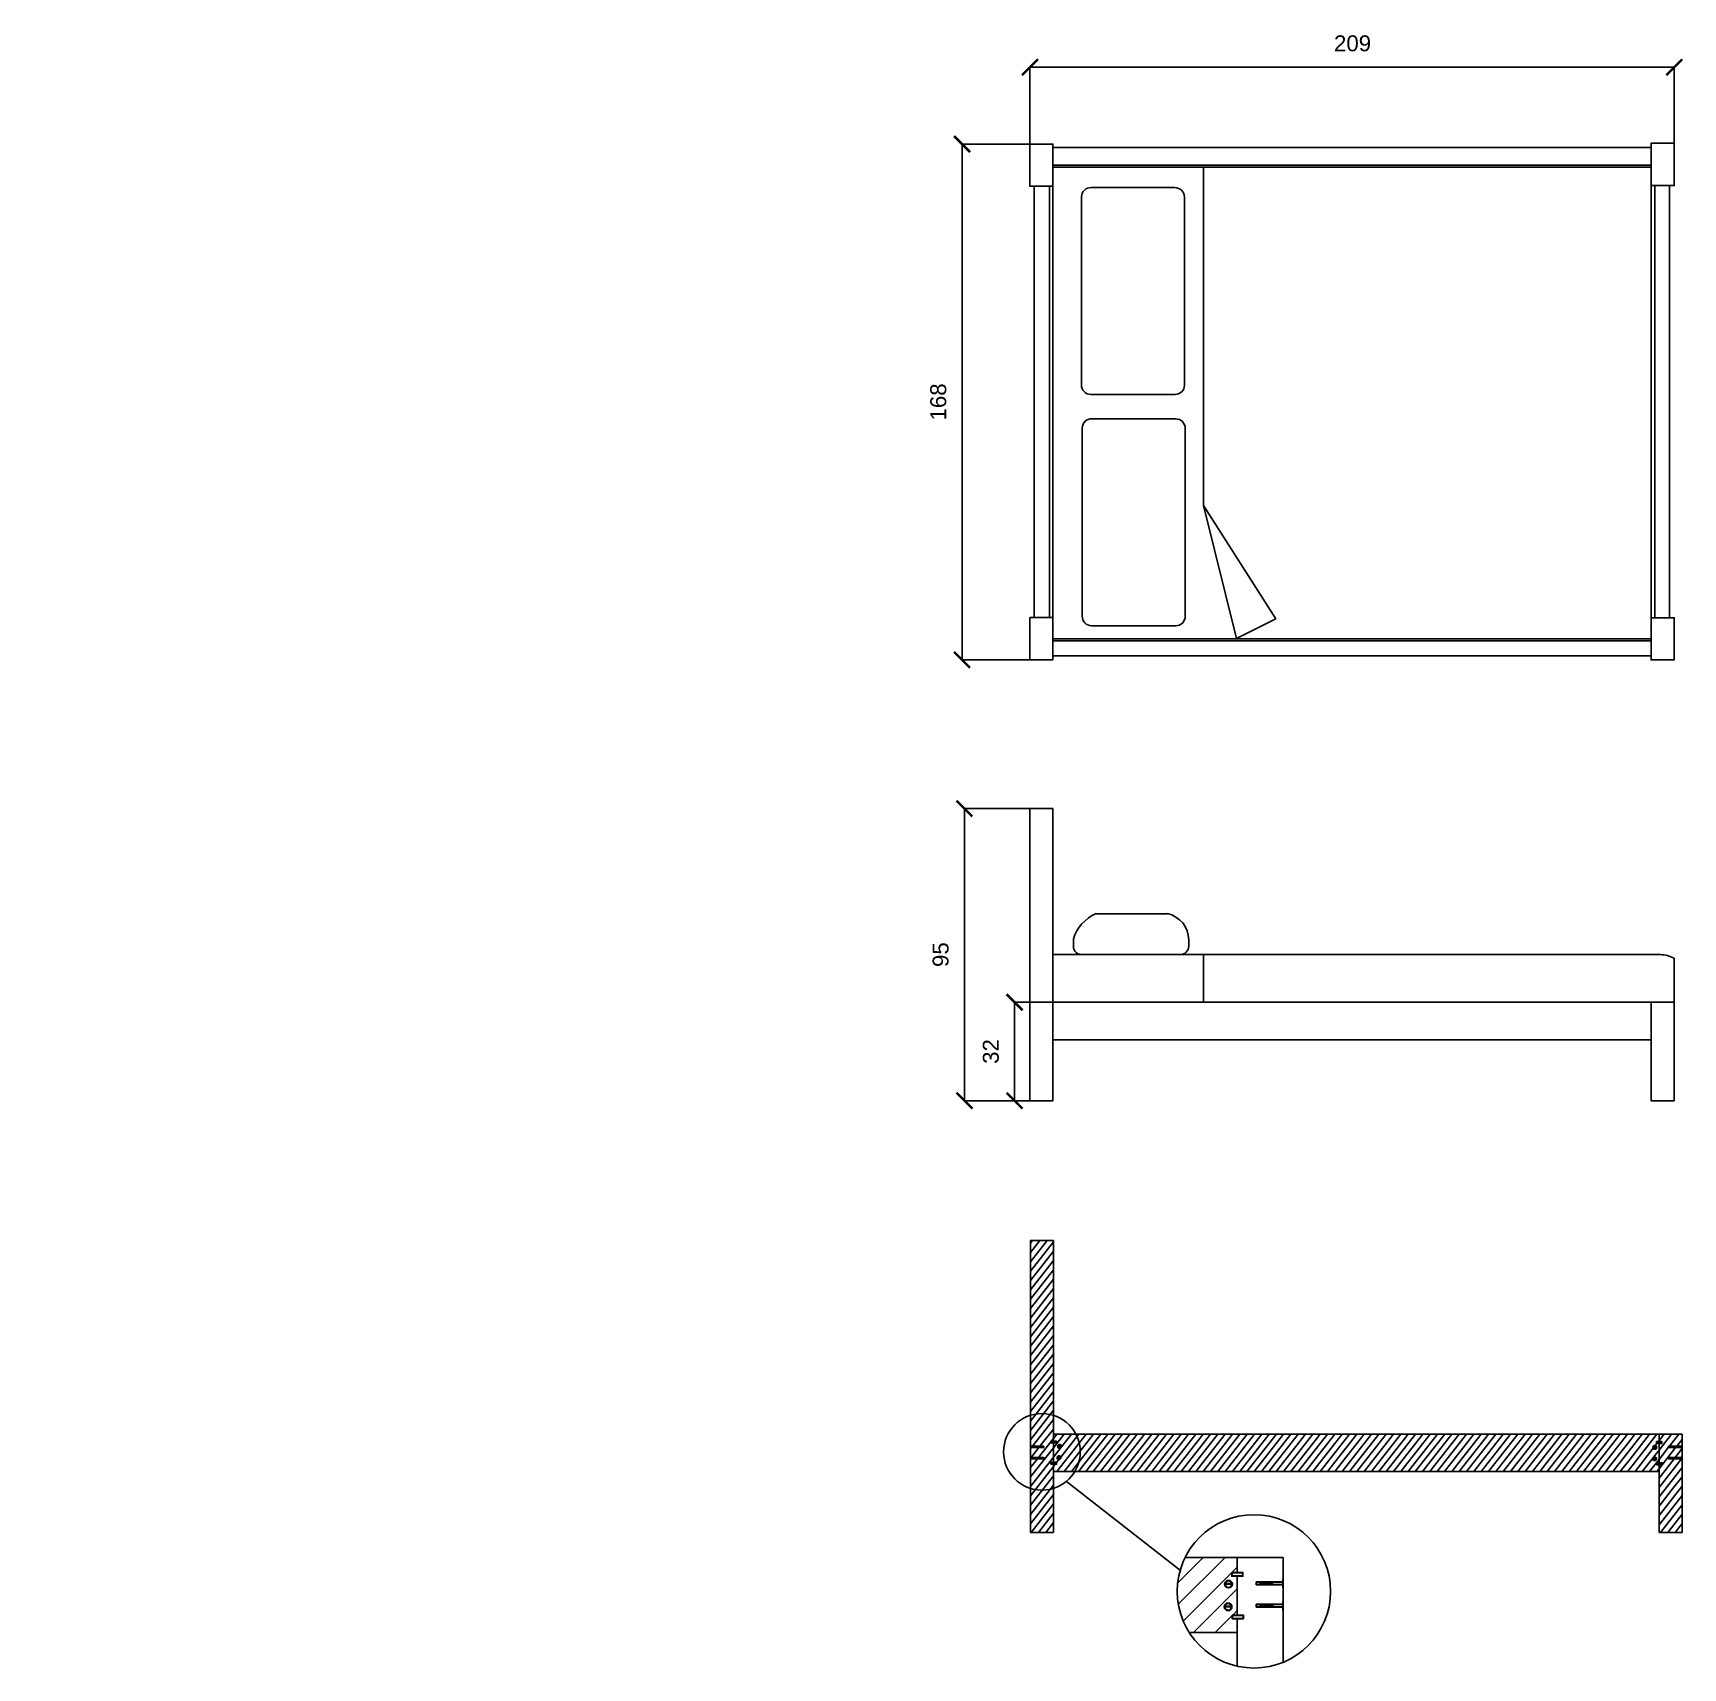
# Model space of a CAD drawing. Header units: centimetres. Extents: x -263 to 1048, y -279 to 536.
# Drawn here: x -263 to 273, y -279 to 253 of the extents above; entities that cross this region are included whole.
import ezdxf

# ---------------------------------------------------------------- set-up
doc = ezdxf.new("R2010")
doc.units = ezdxf.units.CM
doc.header["$MEASUREMENT"] = 0
for name, color, linetype in [('particolari', 7, 'Continuous'), ('quote', 4, 'Continuous'), ('struttura', 7, 'Continuous')]:
    doc.layers.add(name, color=color, linetype=linetype)
doc.styles.get("Standard").update_dxf_attribs({"font": 'Arial.ttf'})
doc.dimstyles.get("Standard").update_dxf_attribs({"dimtxt": 5.18, "dimasz": 5.18, "dimexe": 0.18, "dimexo": 0.0625, "dimgap": 5.09, "dimtad": 1, "dimdec": 0, "dimzin": 0, "dimdsep": 46, "dimtxsty": 'Standard', "dimblk": 'ARCHTICK', "dimblk1": 'ARCHTICK', "dimblk2": 'ARCHTICK', "dimcen": 0.09, "dimadec": 0, "dimazin": 0, "dimtfac": 1, "dimtdec": 0, "dimtofl": 0, "dimtmove": 0, "dimatfit": 3, "dimfxl": 1, "dimtolj": 1, "dimtzin": 0, "dimarcsym": 0})

# ---------------------------------------------------------------- blocks, each defined once
blk = doc.blocks.new('_ArchTick')
at = {"color": 0, "linetype": 'ByBlock', "const_width": 0.15}
blk.add_lwpolyline([(-0.5, -0.5), (0.5, 0.5)], dxfattribs=at)
blk = doc.blocks.new('*D13')
at = {"layer": 'Defpoints', "color": 0, "transparency": 16777216}
for p in [(270.49, 241.48), (61.03, 216.47), (270.49, 216.72)]:
    blk.add_point(p, dxfattribs=at)
at = {"layer": 'quote', "color": 0, "lineweight": -2, "transparency": 16777216}
for p, q in [((61.03, 216.53), (61.03, 241.66)), ((61.03, 241.48), (270.49, 241.48)), ((270.49, 216.79), (270.49, 241.66))]:
    blk.add_line(p, q, dxfattribs=at)
at = {"layer": 'quote', "color": 0, "lineweight": -2, "transparency": 16777216, "xscale": 5.18, "yscale": 5.18, "zscale": 5.18, "rotation": 180}
blk.add_blockref('_ArchTick', (61.03, 241.48), dxfattribs=at)
at = {"layer": 'quote', "color": 0, "lineweight": -2, "transparency": 16777216, "xscale": 5.18, "yscale": 5.18, "zscale": 5.18}
blk.add_blockref('_ArchTick', (270.49, 241.48), dxfattribs=at)
at = {"layer": 'quote', "color": 0, "transparency": 16777216, "insert": (165.92, 249.2), "char_height": 5.18, "attachment_point": 5}
blk.add_mtext('\\A1;209', dxfattribs=at)
blk = doc.blocks.new('*D14')
at = {"layer": 'Defpoints', "color": 0, "transparency": 16777216}
for p in [(62.55, 216.47), (38.97, 48.74), (61.03, 48.74)]:
    blk.add_point(p, dxfattribs=at)
at = {"layer": 'quote', "color": 0, "lineweight": -2, "transparency": 16777216}
for p, q in [((62.48, 216.47), (38.79, 216.47)), ((38.97, 216.47), (38.97, 48.74)), ((60.96, 48.74), (38.79, 48.74))]:
    blk.add_line(p, q, dxfattribs=at)
at = {"layer": 'quote', "color": 0, "lineweight": -2, "transparency": 16777216, "xscale": 5.18, "yscale": 5.18, "zscale": 5.18}
for p, rotation in [((38.97, 216.47), 90), ((38.97, 48.74), 270)]:
    blk.add_blockref('_ArchTick', p, dxfattribs=dict(at, rotation=rotation))
at = {"layer": 'quote', "color": 0, "transparency": 16777216, "insert": (31.26, 132.6), "char_height": 5.18, "attachment_point": 5, "rotation": 90}
blk.add_mtext('\\A1;168', dxfattribs=at)
blk = doc.blocks.new('*D24')
at = {"layer": 'Defpoints', "color": 0, "transparency": 16777216}
for p in [(61.03, 0.35), (39.74, -94.65), (61.03, -94.65)]:
    blk.add_point(p, dxfattribs=at)
at = {"layer": 'quote', "color": 0, "lineweight": -2, "transparency": 16777216}
for p, q in [((60.96, 0.35), (39.56, 0.35)), ((39.74, 0.35), (39.74, -94.65)), ((60.96, -94.65), (39.56, -94.65))]:
    blk.add_line(p, q, dxfattribs=at)
at = {"layer": 'quote', "color": 0, "lineweight": -2, "transparency": 16777216, "xscale": 5.18, "yscale": 5.18, "zscale": 5.18}
for p, rotation in [((39.74, 0.35), 90), ((39.74, -94.65), 270)]:
    blk.add_blockref('_ArchTick', p, dxfattribs=dict(at, rotation=rotation))
at = {"layer": 'quote', "color": 0, "transparency": 16777216, "insert": (32.03, -47.15), "char_height": 5.18, "attachment_point": 5, "rotation": 90}
blk.add_mtext('\\A1;95', dxfattribs=at)
blk = doc.blocks.new('*D25')
at = {"layer": 'Defpoints', "color": 0, "transparency": 16777216}
for p in [(68.52, -62.65), (56.06, -94.65), (68.52, -94.65)]:
    blk.add_point(p, dxfattribs=at)
at = {"layer": 'quote', "color": 0, "lineweight": -2, "transparency": 16777216}
for p, q in [((68.45, -62.65), (55.88, -62.65)), ((56.06, -62.65), (56.06, -94.65)), ((68.45, -94.65), (55.88, -94.65))]:
    blk.add_line(p, q, dxfattribs=at)
at = {"layer": 'quote', "color": 0, "lineweight": -2, "transparency": 16777216, "xscale": 5.18, "yscale": 5.18, "zscale": 5.18}
for p, rotation in [((56.06, -62.65), 90), ((56.06, -94.65), 270)]:
    blk.add_blockref('_ArchTick', p, dxfattribs=dict(at, rotation=rotation))
at = {"layer": 'quote', "color": 0, "transparency": 16777216, "insert": (48.35, -78.65), "char_height": 5.18, "attachment_point": 5, "rotation": 90}
blk.add_mtext('\\A1;32', dxfattribs=at)

msp = doc.modelspace()

# ---------------------------------------------------------------- hatches: boundary and pattern name
h = msp.add_hatch()
h.set_pattern_fill('ANSI31', color=256, scale=15, angle=7)
h.paths.add_polyline_path([(68.67, -140.08), (61.18, -140.08), (61.18, -200.93), (61.18, -203.01), (61.18, -206.56), (61.26, -206.56), (61.26, -207.02), (65.56, -207.02), (65.56, -207.5), (61.26, -207.5), (61.26, -208.03), (61.25, -210.2), (61.26, -210.2), (61.26, -210.66), (65.56, -210.66), (65.56, -211.15), (61.26, -211.15), (61.26, -211.67), (61.18, -235.08), (68.67, -235.08), (68.67, -212.88), (67.88, -212.88), (67.88, -212.27), (68.67, -212.27), (68.67, -205.97), (67.81, -205.97), (67.81, -205.36), (68.67, -205.36)])
h = msp.add_hatch()
h.set_pattern_fill('ANSI31', color=256, scale=15, angle=7)
h.paths.add_polyline_path([(255.84, -208.58, -0.114748), (257.12, -203.08), (68.67, -203.08), (68.67, -205.36), (69.63, -205.36), (69.63, -205.97), (68.67, -205.97), (68.67, -212.27), (69.69, -212.27), (69.69, -212.88), (68.67, -212.88), (68.67, -215.29), (257.8, -215.29, -0.143024)])
h.paths.add_polyline_path([(71.22, -207.08), (70.15, -207.08, 0.992976)], flags=0)
h.paths.add_polyline_path([(70.05, -207.08, -1), (71.3, -207.08, -1)], flags=16)
h.paths.add_polyline_path([(71.01, -210.78), (69.95, -210.78, 0.992976)], flags=0)
h.paths.add_polyline_path([(69.85, -210.77, -1), (71.1, -210.77, -1)], flags=16)
h = msp.add_hatch()
h.set_pattern_fill('ANSI31', color=256, scale=15, angle=7)
h.paths.add_polyline_path([(265.58, -206.12), (264.7, -206.12), (264.7, -205.51), (265.58, -205.51), (265.58, -203.08), (257.12, -203.08, 0.114748), (255.84, -208.58, 0.143024), (257.8, -215.29), (265.58, -215.29), (265.58, -213.04), (264.78, -213.04), (264.78, -212.43), (265.58, -212.43)])
h.paths.add_polyline_path([(263.66, -207.3), (264.71, -207.3, 0.829209)], flags=0)
h.paths.add_polyline_path([(264.81, -207.4, -1), (263.55, -207.4, -1)], flags=16)
h.paths.add_polyline_path([(263.6, -211), (264.64, -211, 0.829209)], flags=0)
h.paths.add_polyline_path([(264.74, -211.1, -1), (263.49, -211.1, -1)], flags=16)
h = msp.add_hatch()
h.set_pattern_fill('ANSI31', color=256, scale=15, angle=7)
h.paths.add_polyline_path([(273.07, -211.67), (272.99, -211.67), (272.99, -211.15), (268.69, -211.15), (268.69, -210.66), (272.99, -210.66), (272.99, -210.2), (273.01, -208.03), (272.99, -208.03), (272.99, -207.5), (268.69, -207.5), (268.69, -207.02), (272.99, -207.02), (272.99, -206.56), (273.07, -203.08), (265.58, -203.08), (265.58, -205.51), (266.52, -205.51), (266.52, -206.12), (265.58, -206.12), (265.58, -212.43), (266.6, -212.43), (266.6, -213.04), (265.58, -213.04), (265.58, -220.74, 0.154369), (273.07, -220.09)])
h = msp.add_hatch()
h.set_pattern_fill('ANSI31', color=256, scale=15, angle=7)
h.paths.add_polyline_path([(273.07, -220.09, -0.154369), (265.58, -220.74), (265.58, -235.08), (273.07, -235.08)])
at = {"layer": 'struttura'}
h = msp.add_hatch(dxfattribs=at)
h.set_pattern_fill('ANSI31', color=256, scale=7)
edge = h.paths.add_edge_path(flags=0)
edge.add_line((65.01, -207.46), (65.45, -207.46))
edge.add_arc((65.45, -207.4), 0.0555, 275.6489, 360)
edge.add_line((65.5, -207.4), (65.5, -207.11))
edge.add_arc((65.45, -207.11), 0.0499, 0.0586, 90.0589)
edge.add_line((65.45, -207.06), (64.84, -207.06))
edge.add_line((64.84, -207.06), (65.01, -207.46))
h.paths.add_polyline_path([(65.01, -207.46), (64.84, -207.06), (64.59, -207.06), (64.76, -207.46)], flags=0)
h.paths.add_polyline_path([(64.07, -210.7), (64.25, -211.1), (64.49, -211.1), (64.32, -210.7)])
h = msp.add_hatch(dxfattribs=at)
h.set_pattern_fill('ANSI31', color=256, scale=7)
edge = h.paths.add_edge_path(flags=0)
edge.add_arc((70.68, -207.08), 0.533, 180, 360)
edge.add_arc((70.68, -207.08), 0.533, 0, 180)
h = msp.add_hatch(dxfattribs=at)
h.set_pattern_fill('ANSI31', color=256, scale=7)
h.paths.add_polyline_path([(273.03, -210.7), (271.41, -210.7), (271.24, -211.1), (273.03, -211.1)], flags=0)
h = msp.add_hatch(dxfattribs=at)
h.set_pattern_fill('ANSI31', color=256, scale=40)
h.set_pattern_definition([(45, (-402.763, 162.92), (-3.535534, 3.535534), [])])
h.paths.add_polyline_path([(126.72, -259.28, -1), (124.21, -259.28, -1)], flags=16)
h.paths.add_polyline_path([(126.85, -251.87, -1), (124.34, -251.87, -1)], flags=16)
h.paths.add_polyline_path([(126.54, -259.28, -1), (124.41, -259.28, -1)], flags=0)
h.paths.add_polyline_path([(126.67, -251.87, -1), (124.54, -251.87, -1)], flags=0)
h.paths.add_polyline_path([(124.73, -259.09), (126.29, -259.09), (126.29, -259.29), (124.73, -259.29)], flags=0)
h.paths.add_polyline_path([(124.86, -251.88), (124.86, -251.68), (126.42, -251.68), (126.42, -251.88)], flags=0)
h.paths.add_polyline_path([(-262.67, -251.23, -1), (-260.15, -251.23, -1)], flags=16)
h.paths.add_polyline_path([(-262.46, -251.23, -1), (-260.33, -251.23, -1)], flags=0)
h.paths.add_polyline_path([(-263.07, -258.63, -1), (-260.56, -258.63, -1)], flags=16)
h.paths.add_polyline_path([(-260.58, -251.24), (-262.14, -251.24), (-262.14, -251.04), (-260.58, -251.04)], flags=0)
h.paths.add_polyline_path([(-262.86, -258.63, -1), (-260.73, -258.63, -1)], flags=0)
h.paths.add_polyline_path([(-260.99, -258.43), (-260.99, -258.64), (-262.55, -258.64), (-262.55, -258.43)], flags=0)
edge = h.paths.add_edge_path()
edge.add_arc((133.85, -254.24), 24.93, 153.8161, 212.5579)
edge.add_line((112.83, -267.65), (128.4, -267.65))
edge.add_line((128.4, -267.65), (128.4, -263.15))
edge.add_line((128.4, -263.15), (126.79, -263.15))
edge.add_line((126.79, -263.15), (126.79, -261.94))
edge.add_line((126.79, -261.94), (128.4, -261.94))
edge.add_line((128.4, -261.94), (128.4, -249.31))
edge.add_line((128.4, -249.31), (126.63, -249.31))
edge.add_line((126.63, -249.31), (126.63, -248.1))
edge.add_line((126.63, -248.1), (128.4, -248.1))
edge.add_line((128.4, -248.1), (128.4, -243.24))
edge.add_line((128.4, -243.24), (111.48, -243.24))

# ---------------------------------------------------------------- linework, layer by layer
for p, q in [((61.18, -203.01), (61.18, -200.93)), ((72.9, -218.46), (110, -247.46)), ((118.53, -273.85), (118.5, -273.88))]:
    msp.add_line(p, q)
for centre, radius in [((64.93, -208.87), 12.46), ((133.85, -254.24), 24.93)]:
    msp.add_circle(centre, radius)
at = {"layer": 'particolari', "color": 3}
for points in [[(68.71, -205.9), (67.91, -205.9)], [(67.92, -205.42), (68.71, -205.42)], [(69.49, -205.42), (68.71, -205.42)], [(68.71, -205.9), (69.5, -205.9)], [(264.82, -205.58), (265.62, -205.58)], [(265.62, -206.06), (264.82, -206.06)], [(266.4, -205.58), (265.62, -205.58)], [(265.62, -206.06), (266.41, -206.06)], [(67.99, -212.34), (68.78, -212.34)], [(68.78, -212.81), (67.99, -212.81)], [(69.57, -212.34), (68.78, -212.34)], [(68.78, -212.81), (69.58, -212.81)], [(264.9, -212.5), (265.69, -212.5)], [(265.69, -212.97), (264.9, -212.97)], [(266.48, -212.5), (265.69, -212.5)], [(265.69, -212.97), (266.48, -212.97)], [(128.47, -249.2), (126.88, -249.2)], [(126.89, -248.25), (128.47, -248.25)], [(130.04, -248.25), (128.47, -248.25)], [(128.47, -249.2), (130.05, -249.2)], [(127.04, -262.08), (128.62, -262.08)], [(130.2, -262.08), (128.62, -262.08)], [(128.62, -263.03), (127.03, -263.02)], [(128.62, -263.03), (130.21, -263.02)]]:
    msp.add_lwpolyline(points, dxfattribs=at)
for centre, radius, start, end in [((68.23, -205.66), 0.395, 142.4778, 216.2823), ((69.18, -205.66), 0.395, 323.7177, 37.5222), ((265.14, -205.82), 0.395, 142.4778, 216.2823), ((266.09, -205.82), 0.395, 323.7177, 37.5222), ((68.31, -212.58), 0.395, 142.4778, 216.2823), ((69.26, -212.58), 0.395, 323.7177, 37.5222), ((265.22, -212.74), 0.395, 142.4778, 216.2823), ((266.17, -212.74), 0.395, 323.7177, 37.5222), ((127.51, -248.73), 0.79, 142.4778, 216.2823), ((129.42, -248.73), 0.79, 323.7177, 37.5222), ((127.67, -262.56), 0.79, 142.4778, 216.2823), ((129.57, -262.56), 0.79, 323.7177, 37.5222)]:
    msp.add_arc(centre, radius, start, end, dxfattribs=at)
at = {"layer": 'struttura'}
for p, q in [((68.52, 122.96), (68.52, 209.6)), ((263, 209.56), (263, 130.09)), ((263, 209), (68.52, 208.96)), ((117.48, 208.97), (117.48, 185.56)), ((117.48, 185.56), (117.48, 142.24)), ((62.39, 149.11), (62.39, 135.37)), ((67.35, 149.11), (67.35, 135.37)), ((263, 149.36), (263, 135.63)), ((264.2, 149.07), (264.2, 135.63)), ((268.95, 149.07), (268.95, 135.63)), ((68.52, 142.24), (68.52, 135.37)), ((117.48, 142.24), (117.48, 98.92)), ((68.52, 55.61), (68.52, 135.37)), ((263, 135.63), (263, 55.57)), ((117.48, 98.92), (128.19, 55.64)), ((140.93, 62.01), (117.48, 98.92)), ((128.19, 55.64), (140.93, 62.01)), ((263, 55.57), (68.52, 55.61)), ((61.03, 0.35), (61.03, -94.65)), ((61.03, 0.35), (68.52, 0.35)), ((68.52, 0.35), (68.52, -94.65)), ((82.61, -33.83), (105.73, -33.83)), ((68.52, -62.65), (68.52, -47.15)), ((68.52, -47.15), (266, -47.15)), ((117.48, -47.15), (117.48, -62.65)), ((270.49, -62.65), (66.08, -62.65)), ((263, -94.65), (263, -62.65)), ((265.43, -62.65), (270.49, -62.65)), ((270.49, -94.65), (270.49, -62.65)), ((68.52, -74.86), (263, -74.86)), ((61.03, -94.65), (68.52, -94.65)), ((270.49, -94.65), (263, -94.65)), ((61.18, -140.08), (61.18, -200.93)), ((61.18, -140.08), (68.67, -140.08)), ((68.67, -140.08), (68.67, -205.36)), ((61.18, -203.01), (61.18, -235.08)), ((273.07, -203.08), (68.67, -203.08)), ((265.58, -205.51), (265.58, -203.08)), ((273.07, -235.08), (273.07, -203.08)), ((61.18, -206.56), (61.26, -206.56)), ((61.26, -208.03), (61.18, -208.03)), ((61.26, -206.56), (61.26, -207.02)), ((61.26, -207.02), (65.56, -207.02)), ((65.56, -207.5), (61.26, -207.5)), ((61.26, -207.5), (61.26, -208.03)), ((65.56, -207.02), (65.56, -207.5)), ((68.67, -205.97), (68.67, -212.27)), ((265.58, -212.43), (265.58, -206.12)), ((272.99, -207.02), (268.69, -207.02)), ((268.69, -207.02), (268.69, -207.5)), ((268.69, -207.5), (272.99, -207.5)), ((273.07, -206.56), (272.99, -206.56)), ((272.99, -206.56), (272.99, -207.02)), ((272.99, -207.5), (272.99, -208.03)), ((272.99, -208.03), (273.07, -208.03)), ((61.18, -210.2), (61.26, -210.2)), ((61.26, -211.67), (61.18, -211.67)), ((61.26, -210.2), (61.26, -210.66)), ((61.26, -210.66), (65.56, -210.66)), ((65.56, -211.15), (61.26, -211.15)), ((61.26, -211.15), (61.26, -211.67)), ((65.56, -210.66), (65.56, -211.15)), ((68.67, -212.88), (68.67, -235.08)), ((265.58, -235.08), (265.58, -213.04)), ((272.99, -210.66), (268.69, -210.66)), ((268.69, -210.66), (268.69, -211.15)), ((268.69, -211.15), (272.99, -211.15)), ((273.07, -210.2), (272.99, -210.2)), ((272.99, -210.2), (272.99, -210.66)), ((272.99, -211.15), (272.99, -211.67)), ((272.99, -211.67), (273.07, -211.67)), ((68.67, -215.29), (265.58, -215.29)), ((61.18, -235.08), (68.67, -235.08)), ((273.07, -235.08), (265.58, -235.08)), ((143.38, -243.24), (111.48, -243.24)), ((128.4, -248.1), (128.4, -243.24)), ((143.38, -277.27), (143.38, -243.24)), ((128.4, -261.94), (128.4, -249.31)), ((143.21, -251.13), (134.62, -251.13)), ((134.62, -251.13), (134.62, -252.09)), ((134.62, -252.09), (143.21, -252.09)), ((143.38, -250.2), (143.21, -250.2)), ((143.21, -250.2), (143.21, -251.13)), ((143.21, -252.09), (143.21, -253.14)), ((143.21, -253.14), (143.38, -253.14)), ((143.38, -257.48), (143.21, -257.48)), ((143.21, -257.48), (143.21, -258.41)), ((143.21, -258.41), (134.62, -258.41)), ((134.62, -258.41), (134.62, -259.37)), ((134.62, -259.37), (143.21, -259.37)), ((143.21, -259.37), (143.21, -260.43)), ((143.21, -260.43), (143.38, -260.43)), ((112.83, -267.65), (128.4, -267.65)), ((128.4, -278.56), (128.4, -263.15))]:
    msp.add_line(p, q, dxfattribs=at)
at = {"layer": 'struttura', "color": 3}
for p, q in [((62.85, -207.06), (63.02, -207.46)), ((63.1, -207.06), (63.27, -207.46)), ((63.34, -207.06), (63.51, -207.46)), ((63.59, -207.06), (63.76, -207.46)), ((63.85, -207.06), (64.02, -207.46)), ((64.09, -207.06), (64.26, -207.46)), ((64.33, -207.06), (64.5, -207.46)), ((64.59, -207.06), (64.76, -207.46)), ((64.84, -207.06), (65.01, -207.46)), ((269.41, -207.06), (269.23, -207.46)), ((269.66, -207.06), (269.49, -207.46)), ((269.92, -207.06), (269.74, -207.46)), ((270.16, -207.06), (269.99, -207.46)), ((270.4, -207.06), (270.23, -207.46)), ((270.66, -207.06), (270.48, -207.46)), ((270.91, -207.06), (270.73, -207.46)), ((271.15, -207.06), (270.97, -207.46)), ((271.4, -207.06), (271.22, -207.46)), ((62.84, -210.7), (63.01, -211.1)), ((63.09, -210.7), (63.26, -211.1)), ((63.33, -210.7), (63.5, -211.1)), ((63.58, -210.7), (63.75, -211.1)), ((63.83, -210.7), (64.01, -211.1)), ((64.07, -210.7), (64.25, -211.1)), ((64.32, -210.7), (64.49, -211.1)), ((64.57, -210.7), (64.74, -211.1)), ((64.83, -210.7), (65, -211.1)), ((269.42, -210.7), (269.25, -211.1)), ((269.68, -210.7), (269.5, -211.1)), ((269.93, -210.7), (269.76, -211.1)), ((270.17, -210.7), (270, -211.1)), ((270.42, -210.7), (270.24, -211.1)), ((270.67, -210.7), (270.5, -211.1)), ((270.92, -210.7), (270.75, -211.1)), ((271.16, -210.7), (270.99, -211.1)), ((271.41, -210.7), (271.24, -211.1)), ((136.05, -251.2), (135.7, -252)), ((136.56, -251.2), (136.21, -252)), ((137.07, -251.2), (136.72, -252)), ((137.55, -251.2), (137.21, -252)), ((138.04, -251.2), (137.69, -252)), ((138.55, -251.2), (138.2, -252)), ((139.05, -251.2), (138.7, -252)), ((139.53, -251.2), (139.18, -252)), ((140.03, -251.2), (139.68, -252)), ((136.08, -258.49), (135.73, -259.28)), ((136.59, -258.49), (136.24, -259.28)), ((137.1, -258.49), (136.75, -259.28)), ((137.58, -258.49), (137.24, -259.28)), ((138.07, -258.49), (137.72, -259.28)), ((138.58, -258.49), (138.23, -259.28)), ((139.08, -258.49), (138.73, -259.28)), ((139.56, -258.49), (139.21, -259.28)), ((140.06, -258.49), (139.71, -259.28))]:
    msp.add_line(p, q, dxfattribs=at)
at = {"layer": 'struttura'}
for points in [[(61.03, 216.47), (68.52, 216.47), (68.52, 202.73), (61.03, 202.73)], [(263, 216.72), (270.49, 216.72), (270.49, 202.98), (263, 202.98)], [(61.03, 62.48), (68.52, 62.48), (68.52, 48.74), (61.03, 48.74)], [(263, 62.44), (270.49, 62.44), (270.49, 48.7), (263, 48.7)], [(67.81, -205.36), (69.63, -205.36), (69.63, -205.97), (67.81, -205.97)], [(264.7, -205.51), (266.52, -205.51), (266.52, -206.12), (264.7, -206.12)], [(67.88, -212.27), (69.69, -212.27), (69.69, -212.88), (67.88, -212.88)], [(264.78, -212.43), (266.6, -212.43), (266.6, -213.04), (264.78, -213.04)], [(126.63, -248.1), (130.27, -248.1), (130.27, -249.31), (126.63, -249.31)], [(126.79, -261.94), (130.43, -261.94), (130.43, -263.15), (126.79, -263.15)]]:
    msp.add_lwpolyline(points, close=True, dxfattribs=at)
for points in [[(68.52, 215.36), (263, 215.36)], [(263, 209.6), (68.52, 209.6)], [(62.39, 149.11), (62.39, 202.73)], [(67.35, 149.11), (67.35, 202.73)], [(264.2, 202.98), (264.2, 149.07)], [(268.95, 202.98), (268.95, 149.07)], [(62.39, 62.48), (62.39, 135.37)], [(67.35, 62.48), (67.35, 135.37)], [(264.2, 135.63), (264.2, 62.44)], [(268.95, 135.63), (268.95, 62.44)], [(263, 54.96), (68.52, 54.96)], [(263, 50), (68.52, 50)]]:
    msp.add_lwpolyline(points, dxfattribs=at)
for points in [[(77.8, 168.7), (77.8, 199.39, -0.432307), (80.91, 202.3), (108.18, 202.3, -0.414026), (111.28, 199.2), (111.28, 138.06, -0.419057), (108.2, 135.03), (80.82, 135.03, -0.423065), (77.79, 138.16), (77.8, 199.39)], [(78.05, 93.49), (78.05, 124.18, -0.432307), (81.15, 127.1), (108.42, 127.1, -0.414026), (111.52, 124), (111.52, 62.86, -0.419057), (108.44, 59.83), (81.06, 59.83, -0.423065), (78.03, 62.95), (78.05, 124.18)], [(75.15, -42.12), (75.17, -43.88), (75.17, -44.44, 0.436463), (78.09, -47.15, -0.037699), (78.09, -47.15), (109.95, -47.15, 0.414026), (112.66, -44.44), (112.66, -42.33)], [(266, -47.15, -0.12952), (270.46, -48.33), (270.46, -62.65)]]:
    msp.add_lwpolyline(points, format="xyb", dxfattribs=at)
at = {"layer": 'struttura', "color": 3}
for points in [[(61.23, -206.63), (61.19, -206.56), (61.19, -208.01), (61.23, -207.95), (61.23, -207.46)], [(273.02, -206.63), (273.06, -206.56), (273.06, -208.01), (273.02, -207.95), (273.02, -207.46)], [(273.02, -206.63), (273.02, -206.63)], [(61.22, -210.27), (61.18, -210.2), (61.18, -211.65), (61.21, -211.59), (61.21, -211.1)], [(273.03, -210.27), (273.07, -210.2), (273.07, -211.65), (273.03, -211.59), (273.03, -211.1)], [(273.03, -210.27), (273.03, -210.27)], [(143.27, -250.35), (143.35, -250.21), (143.35, -253.1), (143.28, -252.98), (143.28, -252)], [(143.27, -250.35), (143.27, -250.35)], [(143.3, -257.63), (143.38, -257.49), (143.38, -260.39), (143.3, -260.26), (143.3, -259.28)], [(143.3, -257.63), (143.3, -257.63)]]:
    msp.add_lwpolyline(points, dxfattribs=at)
for points in [[(61.23, -207.06), (65.45, -207.06, -0.414813), (65.5, -207.11), (65.5, -207.4, -0.385623), (65.45, -207.46), (61.23, -207.46), (61.23, -206.63)], [(273.02, -207.06), (268.8, -207.06, 0.414813), (268.75, -207.11), (268.75, -207.4, 0.385623), (268.8, -207.46), (273.02, -207.46), (273.02, -206.63)], [(61.22, -210.7), (65.44, -210.7, -0.414813), (65.49, -210.75), (65.49, -211.05, -0.385623), (65.44, -211.1), (61.22, -211.1), (61.22, -210.27)], [(273.03, -210.7), (268.81, -210.7, 0.414813), (268.76, -210.75), (268.76, -211.05, 0.385623), (268.81, -211.1), (273.03, -211.1), (273.03, -210.27)], [(143.27, -251.21), (134.83, -251.2, 0.414813), (134.73, -251.3), (134.73, -251.89, 0.385623), (134.83, -252), (143.27, -252), (143.27, -250.35)], [(143.3, -258.49), (134.86, -258.48, 0.414813), (134.76, -258.58), (134.76, -259.17, 0.385623), (134.86, -259.28), (143.3, -259.28), (143.3, -257.63)]]:
    msp.add_lwpolyline(points, format="xyb", dxfattribs=at)
for points in [[(70.31, -206.98), (71.09, -206.98), (71.09, -207.08), (70.31, -207.08)], [(263.81, -207.3), (264.59, -207.3), (264.59, -207.4), (263.81, -207.4)], [(70.11, -210.68), (70.89, -210.68), (70.89, -210.78), (70.11, -210.78)], [(263.75, -211), (264.53, -211), (264.53, -211.11), (263.75, -211.11)], [(124.86, -251.68), (126.42, -251.68), (126.42, -251.88), (124.86, -251.88)], [(124.73, -259.09), (126.29, -259.09), (126.29, -259.29), (124.73, -259.29)]]:
    msp.add_lwpolyline(points, close=True, dxfattribs=at)
at = {"layer": 'struttura'}
for centre, radius in [((70.68, -207.08), 0.628), ((264.18, -207.4), 0.628), ((70.47, -210.77), 0.628), ((264.11, -211.1), 0.628), ((125.59, -251.87), 1.26), ((125.46, -259.28), 1.26)]:
    msp.add_circle(centre, radius, dxfattribs=at)
at = {"layer": 'struttura', "color": 3}
for centre, radius in [((70.68, -207.08), 0.533), ((264.19, -207.4), 0.533), ((70.48, -210.78), 0.533), ((264.12, -211.1), 0.533), ((125.61, -251.87), 1.07), ((125.48, -259.28), 1.07)]:
    msp.add_circle(centre, radius, dxfattribs=at)
at = {"layer": 'struttura'}
for centre, radius, start, end in [((87.43, -45.66), 12.78, 112.1546, 163.9003), ((104, -42.31), 8.66, 359.91, 78.4699)]:
    msp.add_arc(centre, radius, start, end, dxfattribs=at)

# ---------------------------------------------------------------- dimensions: what is measured, and where the dimension line sits
at = {"layer": 'quote'}
dim = msp.add_linear_dim(base=(270.49, 241.48), p1=(61.03, 216.47), p2=(270.49, 216.72), dimstyle='Standard', dxfattribs=at)
dim.commit()
dim.dimension.update_dxf_attribs({"geometry": '*D13', "text_midpoint": (165.92, 241.48), "dimtype": 160})
for base, p1, p2, picture, middle in [((38.97, 48.74), (62.55, 216.47), (61.03, 48.74), '*D14', (31.26, 132.6)), ((39.74, -94.65), (61.03, 0.35), (61.03, -94.65), '*D24', (32.03, -47.15)), ((56.06, -94.65), (68.52, -62.65), (68.52, -94.65), '*D25', (48.35, -78.65))]:
    dim = msp.add_linear_dim(base=base, p1=p1, p2=p2, angle=90, dimstyle='Standard', dxfattribs=at)
    dim.commit()
    dim.dimension.update_dxf_attribs({"geometry": picture, "text_midpoint": middle})

doc.saveas('drawing.dxf')
